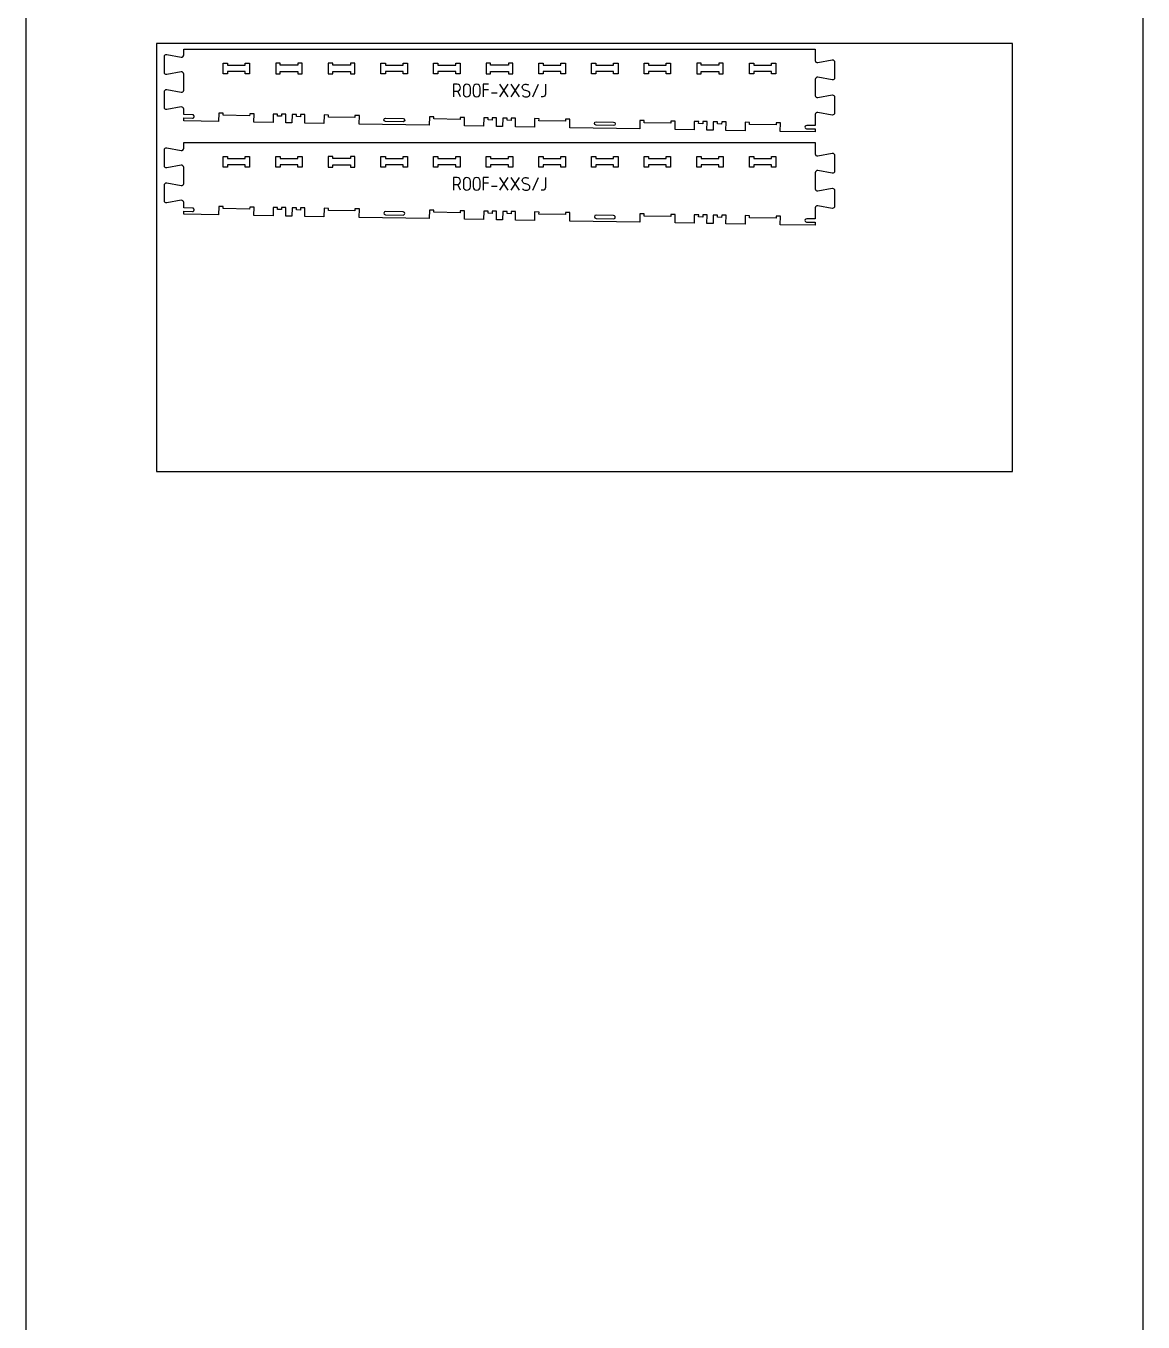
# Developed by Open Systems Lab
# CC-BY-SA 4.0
# Model space of a CAD drawing. Extents: x 0 to 12757, y 0 to 30003.
# Drawn here: x 0 to 3183, y 6932 to 10626 of the extents above; entities that cross this region are included whole.
import ezdxf

# ---------------------------------------------------------------- set-up
doc = ezdxf.new("R2010")
doc.units = 0
for name, color, linetype in [('0_SHEET_SPRUCEPLY_2440X122', 1, 'CONTINUOUS'), ('1_ANYTOOL_1MMDEEP_LABELS_S', 2, 'CONTINUOUS'), ('3_ANYTOOL_CUTTHROUGH_INSID', 4, 'CONTINUOUS'), ('4_ANYTOOL_CUTTHROUGH_OUTSI', 5, 'CONTINUOUS'), ('DONOTCUT', 7, 'CONTINUOUS')]:
    doc.layers.add(name, color=color, linetype=linetype)

msp = doc.modelspace()

# ---------------------------------------------------------------- linework, layer by layer
at = {"layer": '0_SHEET_SPRUCEPLY_2440X122'}
msp.add_lwpolyline([(371.7, 10575.6), (371.7, 9355.6), (2811.7, 9355.6), (2811.7, 10575.6)], close=True, dxfattribs=at)
at = {"layer": '1_ANYTOOL_1MMDEEP_LABELS_S', "color": 2}
for points in [[(1218.5, 10439.4), (1228.5, 10439.4, 1), (1228.5, 10459.4), (1218.5, 10459.4), (1218.5, 10423.4)], [(1414.5, 10427.4, 0.136555), (1423.7, 10423.5, 0.071716), (1428.9, 10423.6, 0.133522), (1433.5, 10425.7, 0.344001), (1435.5, 10435.2, 0.153745), (1432.1, 10438.9, 0.071568), (1427.3, 10440.7, -0.00912), (1422.2, 10442, -0.090615), (1417.6, 10444.2, -0.340346), (1414.8, 10453.6, -0.284273), (1422.5, 10459.4, -0.092596), (1427.5, 10459, -0.017533), (1432.5, 10457.4)], [(1480.5, 10459.4), (1480.5, 10431.4, -0.414214), (1472.5, 10423.4), (1468.5, 10423.4)], [(1218.5, 10173.4), (1228.5, 10173.4, 1), (1228.5, 10193.4), (1218.5, 10193.4), (1218.5, 10157.4)], [(1414.5, 10161.4, 0.136555), (1423.7, 10157.5, 0.071716), (1428.9, 10157.6, 0.133522), (1433.5, 10159.7, 0.344001), (1435.5, 10169.2, 0.153745), (1432.1, 10172.9, 0.071568), (1427.3, 10174.7, -0.00912), (1422.2, 10176, -0.090615), (1417.6, 10178.2, -0.340346), (1414.8, 10187.6, -0.284273), (1422.5, 10193.4, -0.092596), (1427.5, 10193, -0.017533), (1432.5, 10191.4)], [(1480.5, 10193.4), (1480.5, 10165.4, -0.414214), (1472.5, 10157.4), (1468.5, 10157.4)]]:
    msp.add_lwpolyline(points, format="xyb", dxfattribs=at)
for points in [[(1246.5, 10433.4, 1), (1266.5, 10433.4), (1266.5, 10449.4, 1), (1246.5, 10449.4)], [(1274.5, 10433.4, 1), (1294.5, 10433.4), (1294.5, 10449.4, 1), (1274.5, 10449.4)], [(1246.5, 10167.4, 1), (1266.5, 10167.4), (1266.5, 10183.4, 1), (1246.5, 10183.4)], [(1274.5, 10167.4, 1), (1294.5, 10167.4), (1294.5, 10183.4, 1), (1274.5, 10183.4)]]:
    msp.add_lwpolyline(points, format="xyb", close=True, dxfattribs=at)
for points in [[(1318.5, 10459.4), (1302.5, 10459.4), (1302.5, 10423.4)], [(1350.5, 10423.4), (1374.5, 10459.4)], [(1374.5, 10423.4), (1350.5, 10459.4)], [(1382.5, 10423.4), (1406.5, 10459.4)], [(1406.5, 10423.4), (1382.5, 10459.4)], [(1444.5, 10423.4), (1460.5, 10459.4)], [(1238.5, 10423.4), (1230.4, 10439.6)], [(1318.5, 10443.4), (1302.5, 10443.4)], [(1326.5, 10435.4), (1342.5, 10435.4)], [(1238.5, 10157.4), (1230.4, 10173.6)], [(1318.5, 10193.4), (1302.5, 10193.4), (1302.5, 10157.4)], [(1318.5, 10177.4), (1302.5, 10177.4)], [(1326.5, 10169.4), (1342.5, 10169.4)], [(1350.5, 10157.4), (1374.5, 10193.4)], [(1374.5, 10157.4), (1350.5, 10193.4)], [(1382.5, 10157.4), (1406.5, 10193.4)], [(1406.5, 10157.4), (1382.5, 10193.4)], [(1444.5, 10157.4), (1460.5, 10193.4)]]:
    msp.add_lwpolyline(points, dxfattribs=at)
at = {"layer": '3_ANYTOOL_CUTTHROUGH_INSID', "color": 4}
for points in [[(599.5, 10495.4), (574.2, 10495.4), (574.2, 10489.4), (561.7, 10489.4), (561.7, 10519.9), (574.2, 10519.9), (574.2, 10513.9), (624.7, 10513.9), (624.7, 10519.9), (637.2, 10519.9), (637.2, 10489.4), (624.7, 10489.4), (624.7, 10495.4)], [(774.7, 10495.4), (774.7, 10489.4), (787.2, 10489.4), (787.2, 10519.9), (774.7, 10519.9), (774.7, 10513.9), (724.2, 10513.9), (724.2, 10519.9), (711.7, 10519.9), (711.7, 10489.4), (724.2, 10489.4), (724.2, 10495.4)], [(874.2, 10513.9), (874.2, 10519.9), (861.7, 10519.9), (861.7, 10489.4), (874.2, 10489.4), (874.2, 10495.4), (924.7, 10495.4), (924.7, 10489.4), (937.2, 10489.4), (937.2, 10519.9), (924.7, 10519.9), (924.7, 10513.9)], [(1074.7, 10495.4), (1024.2, 10495.4), (1024.2, 10489.4), (1011.7, 10489.4), (1011.7, 10519.9), (1024.2, 10519.9), (1024.2, 10513.9), (1074.7, 10513.9), (1074.7, 10519.9), (1087.2, 10519.9), (1087.2, 10489.4), (1074.7, 10489.4)], [(1199.5, 10495.4), (1174.2, 10495.4), (1174.2, 10489.4), (1161.7, 10489.4), (1161.7, 10519.9), (1174.2, 10519.9), (1174.2, 10513.9), (1224.7, 10513.9), (1224.7, 10519.9), (1237.2, 10519.9), (1237.2, 10489.4), (1224.7, 10489.4), (1224.7, 10495.4)], [(1374.7, 10495.4), (1374.7, 10489.4), (1387.2, 10489.4), (1387.2, 10519.9), (1374.7, 10519.9), (1374.7, 10513.9), (1324.2, 10513.9), (1324.2, 10519.9), (1311.7, 10519.9), (1311.7, 10489.4), (1324.2, 10489.4), (1324.2, 10495.4)], [(1474.2, 10519.7), (1474.2, 10513.9), (1524.7, 10513.9), (1524.7, 10519.9), (1537.2, 10519.9), (1537.2, 10489.4), (1524.7, 10489.4), (1524.7, 10495.4), (1474.2, 10495.4), (1474.2, 10489.4), (1461.7, 10489.4), (1461.7, 10519.9), (1474.2, 10519.9)], [(1674.7, 10495.4), (1624.2, 10495.4), (1624.2, 10489.4), (1611.7, 10489.4), (1611.7, 10519.9), (1624.2, 10519.9), (1624.2, 10513.9), (1674.7, 10513.9), (1674.7, 10519.9), (1687.2, 10519.9), (1687.2, 10489.4), (1674.7, 10489.4)], [(1799.5, 10495.4), (1774.2, 10495.4), (1774.2, 10489.4), (1761.7, 10489.4), (1761.7, 10519.9), (1774.2, 10519.9), (1774.2, 10513.9), (1824.7, 10513.9), (1824.7, 10519.9), (1837.2, 10519.9), (1837.2, 10489.4), (1824.7, 10489.4), (1824.7, 10495.4)], [(1974.7, 10495.4), (1974.7, 10489.4), (1987.2, 10489.4), (1987.2, 10519.9), (1974.7, 10519.9), (1974.7, 10513.9), (1924.2, 10513.9), (1924.2, 10519.9), (1911.7, 10519.9), (1911.7, 10489.4), (1924.2, 10489.4), (1924.2, 10495.4)], [(2074.2, 10495.4), (2074.2, 10489.4), (2061.7, 10489.4), (2061.7, 10519.9), (2074.2, 10519.9), (2074.2, 10513.9), (2124.7, 10513.9), (2124.7, 10519.9), (2137.2, 10519.9), (2137.2, 10489.4), (2124.7, 10489.4), (2124.7, 10495.4)], [(562, 10253.9), (574.2, 10253.9), (574.2, 10247.9), (624.7, 10247.9), (624.7, 10253.9), (637.2, 10253.9), (637.2, 10223.4), (624.7, 10223.4), (624.7, 10229.4), (574.2, 10229.4), (574.2, 10223.4), (561.7, 10223.4), (561.7, 10253.9)], [(774.7, 10229.4), (724.2, 10229.4), (724.2, 10223.4), (711.7, 10223.4), (711.7, 10253.9), (724.2, 10253.9), (724.2, 10247.9), (774.7, 10247.9), (774.7, 10253.9), (787.2, 10253.9), (787.2, 10223.4), (774.7, 10223.4)], [(874.2, 10223.7), (874.2, 10229.4), (924.7, 10229.4), (924.7, 10223.4), (937.2, 10223.4), (937.2, 10253.9), (924.7, 10253.9), (924.7, 10247.9), (874.2, 10247.9), (874.2, 10253.9), (861.7, 10253.9), (861.7, 10223.4), (874.2, 10223.4)], [(1074.7, 10229.4), (1024.2, 10229.4), (1024.2, 10223.4), (1011.7, 10223.4), (1011.7, 10253.9), (1024.2, 10253.9), (1024.2, 10247.9), (1074.7, 10247.9), (1074.7, 10253.9), (1087.2, 10253.9), (1087.2, 10223.4), (1074.7, 10223.4)], [(1162, 10253.9), (1174.2, 10253.9), (1174.2, 10247.9), (1224.7, 10247.9), (1224.7, 10253.9), (1237.2, 10253.9), (1237.2, 10223.4), (1224.7, 10223.4), (1224.7, 10229.4), (1174.2, 10229.4), (1174.2, 10223.4), (1161.7, 10223.4), (1161.7, 10253.9)], [(1374.7, 10229.4), (1324.2, 10229.4), (1324.2, 10223.4), (1311.7, 10223.4), (1311.7, 10253.9), (1324.2, 10253.9), (1324.2, 10247.9), (1374.7, 10247.9), (1374.7, 10253.9), (1387.2, 10253.9), (1387.2, 10223.4), (1374.7, 10223.4)], [(1474.2, 10229.4), (1474.2, 10223.4), (1461.7, 10223.4), (1461.7, 10253.9), (1474.2, 10253.9), (1474.2, 10247.9), (1524.7, 10247.9), (1524.7, 10253.9), (1537.2, 10253.9), (1537.2, 10223.4), (1524.7, 10223.4), (1524.7, 10229.4)], [(1674.7, 10229.4), (1624.2, 10229.4), (1624.2, 10223.4), (1611.7, 10223.4), (1611.7, 10253.9), (1624.2, 10253.9), (1624.2, 10247.9), (1674.7, 10247.9), (1674.7, 10253.9), (1687.2, 10253.9), (1687.2, 10223.4), (1674.7, 10223.4)], [(1762, 10253.9), (1774.2, 10253.9), (1774.2, 10247.9), (1824.7, 10247.9), (1824.7, 10253.9), (1837.2, 10253.9), (1837.2, 10223.4), (1824.7, 10223.4), (1824.7, 10229.4), (1774.2, 10229.4), (1774.2, 10223.4), (1761.7, 10223.4), (1761.7, 10253.9)], [(1974.7, 10229.4), (1924.2, 10229.4), (1924.2, 10223.4), (1911.7, 10223.4), (1911.7, 10253.9), (1924.2, 10253.9), (1924.2, 10247.9), (1974.7, 10247.9), (1974.7, 10253.9), (1987.2, 10253.9), (1987.2, 10223.4), (1974.7, 10223.4)], [(2074.2, 10229.4), (2074.2, 10223.4), (2061.7, 10223.4), (2061.7, 10253.9), (2074.2, 10253.9), (2074.2, 10247.9), (2124.7, 10247.9), (2124.7, 10253.9), (2137.2, 10253.9), (2137.2, 10223.4), (2124.7, 10223.4), (2124.7, 10229.4)]]:
    msp.add_lwpolyline(points, close=True, dxfattribs=at)
for points in [[(1024.8, 10362.8), (1074.8, 10361.9, -1), (1074.6, 10352.4), (1024.6, 10353.3, -1)], [(1624.8, 10352.3), (1674.8, 10351.4, -1), (1674.6, 10341.9), (1624.6, 10342.8, -1)], [(1024.8, 10096.8, 1), (1024.6, 10087.3), (1074.6, 10086.4, 1), (1074.8, 10095.9)], [(1624.8, 10086.3, 1), (1624.6, 10076.8), (1674.6, 10075.9, 1), (1674.8, 10085.4)]]:
    msp.add_lwpolyline(points, format="xyb", close=True, dxfattribs=at)
at = {"layer": '4_ANYTOOL_CUTTHROUGH_OUTSI', "color": 5}
for points in [[(401.4, 10444.2), (442.4, 10436.5), (442.4, 10436.5), (442.4, 10436.5), (442.4, 10436.5, 0.463455), (449.7, 10442.7), (449.7, 10488.5, 0.463455), (442.4, 10494.7), (442.4, 10494.7), (442.4, 10494.7), (442.4, 10494.7), (401.4, 10487, -0.220352), (396.7, 10488.3, -0.220464), (394.7, 10492.7), (394.7, 10538.5, -0.220464), (396.7, 10542.9, -0.220352), (401.4, 10544.2), (442.4, 10536.5), (442.4, 10536.5), (442.4, 10536.5), (442.4, 10536.5, 0.463455), (449.7, 10542.7), (449.7, 10559.4), (2249.2, 10559.4), (2249.2, 10527.3), (2249.2, 10527.3), (2249.2, 10527.2), (2249.2, 10527), (2249.2, 10526.8), (2249.2, 10526.7), (2249.3, 10526.5), (2249.3, 10526.3), (2249.3, 10526.2), (2249.4, 10526), (2249.4, 10525.8), (2249.4, 10525.7), (2249.5, 10525.5), (2249.5, 10525.3), (2249.6, 10525.2), (2249.7, 10525), (2249.7, 10524.9), (2249.8, 10524.7), (2249.9, 10524.5), (2249.9, 10524.4), (2250, 10524.2), (2250.1, 10524.1), (2250.2, 10523.9), (2250.3, 10523.8), (2250.4, 10523.7), (2250.5, 10523.5), (2250.6, 10523.4), (2250.7, 10523.3), (2250.8, 10523.1), (2250.9, 10523), (2251.1, 10522.9), (2251.2, 10522.8), (2251.3, 10522.7), (2251.4, 10522.6, 0.220464), (2256.5, 10521.2), (2256.5, 10521.2), (2256.5, 10521.2), (2297.5, 10528.8), (2297.5, 10528.8, -0.220352), (2302.2, 10527.5, -0.220464), (2304.2, 10523.2), (2304.2, 10477.3, -0.220464), (2302.2, 10472.9, -0.220352), (2297.5, 10471.7), (2256.5, 10479.3), (2256.5, 10479.3), (2256.5, 10479.3), (2256.5, 10479.3, 0.463455), (2249.2, 10473.2), (2249.2, 10427.3, 0.463455), (2256.5, 10421.2), (2256.5, 10421.2), (2256.5, 10421.2), (2256.5, 10421.2), (2297.5, 10428.8, -0.220352), (2302.2, 10427.5, -0.220464), (2304.2, 10423.2), (2304.2, 10377.3, -0.220464), (2302.2, 10372.9, -0.220352), (2297.5, 10371.7), (2256.5, 10379.3), (2256.5, 10379.3), (2256.5, 10379.3, 0.463455), (2249.2, 10373.2), (2249.2, 10341.4), (2224.8, 10341.8), (2224.8, 10341.8, 1), (2224.6, 10332.3), (2249.2, 10331.9), (2249.2, 10323.4), (2149.7, 10325.1), (2150.1, 10349.2), (2137.6, 10349.4), (2137.5, 10343.4), (2062, 10344.7), (2062.1, 10350.7), (2049.6, 10350.9), (2049.6, 10350.6), (2049.2, 10326.9), (1994.7, 10327.9), (1995.1, 10351.9), (1982.6, 10352.1), (1982.5, 10346.1), (1971, 10346.3), (1971.1, 10352.3), (1958.6, 10352.5), (1958.2, 10328.5), (1940.7, 10328.8), (1941.1, 10352.8), (1928.6, 10353), (1928.6, 10352.8), (1928.6, 10352.8), (1928.5, 10347), (1917, 10347.2), (1917.1, 10353), (1917.1, 10353.2), (1904.9, 10353.4), (1904.6, 10353.4), (1904.2, 10329.4), (1849.7, 10330.4), (1850.1, 10354.4), (1837.6, 10354.6), (1837.5, 10348.6), (1762, 10349.9), (1762.1, 10355.9), (1749.6, 10356.1), (1749.2, 10332.1), (1549.7, 10335.6), (1550.1, 10359.6), (1537.6, 10359.8), (1537.5, 10353.8), (1462, 10355.2), (1462.1, 10361.2), (1449.6, 10361.4), (1449.6, 10361.1), (1449.2, 10337.4), (1394.7, 10338.3), (1395.1, 10362.3), (1382.6, 10362.5), (1382.5, 10356.5), (1371, 10356.7), (1371.1, 10362.7), (1358.6, 10363), (1358.2, 10339), (1340.7, 10339.3), (1341.1, 10363.3), (1328.6, 10363.5), (1328.6, 10363.2), (1328.6, 10363.2), (1328.5, 10357.5), (1317, 10357.7), (1317.1, 10363.4), (1317.1, 10363.7), (1304.6, 10363.9), (1304.2, 10339.9), (1249.7, 10340.9), (1250.1, 10364.9), (1237.6, 10365.1), (1237.5, 10359.1), (1162, 10360.4), (1162.1, 10366.4), (1149.6, 10366.6), (1149.2, 10342.6), (949.7, 10346.1), (950.1, 10370.1), (937.6, 10370.3), (937.5, 10364.3), (862, 10365.6), (862.1, 10371.6), (849.6, 10371.8), (849.6, 10371.6), (849.2, 10347.8), (794.7, 10348.8), (795.1, 10372.8), (782.6, 10373), (782.5, 10367), (771, 10367.2), (771.1, 10373.2), (758.6, 10373.4), (758.2, 10349.4), (740.7, 10349.7), (741.1, 10373.7), (728.6, 10374), (728.6, 10373.7), (728.6, 10373.7), (728.5, 10368), (717, 10368.2), (717.1, 10373.9), (717.1, 10374.2), (704.6, 10374.4), (704.2, 10350.4), (649.7, 10351.3), (650.1, 10375.3), (637.6, 10375.5), (637.5, 10369.5), (562, 10370.9), (562.1, 10376.9), (549.6, 10377.1), (549.6, 10376.8), (549.6, 10376.8), (549.2, 10353.1), (449.7, 10354.8), (449.7, 10363.3), (474.6, 10362.9), (474.6, 10362.9), (474.7, 10362.9), (474.8, 10362.9), (474.9, 10362.9), (475, 10362.9), (475.1, 10362.9), (475.2, 10362.9), (475.4, 10362.9), (475.5, 10363), (475.6, 10363), (475.7, 10363), (475.8, 10363), (475.9, 10363), (476, 10363.1), (476.1, 10363.1), (476.2, 10363.2), (476.4, 10363.2), (476.5, 10363.2), (476.6, 10363.3), (476.7, 10363.3), (476.8, 10363.4), (476.9, 10363.4), (477, 10363.5), (477.1, 10363.6), (477.2, 10363.6), (477.3, 10363.7), (477.4, 10363.8), (477.5, 10363.8), (477.6, 10363.9), (477.7, 10364), (477.8, 10364.1), (477.9, 10364.1), (478, 10364.2), (478.1, 10364.3), (478.2, 10364.4), (478.2, 10364.5), (478.3, 10364.6), (478.4, 10364.7), (478.5, 10364.8), (478.5, 10364.9), (478.6, 10365), (478.7, 10365.1), (478.7, 10365.2), (478.8, 10365.3), (478.9, 10365.4), (478.9, 10365.5), (479, 10365.6), (479, 10365.7), (479.1, 10365.8), (479.1, 10365.9), (479.2, 10366), (479.2, 10366.1), (479.2, 10366.3), (479.3, 10366.4), (479.3, 10366.5), (479.3, 10366.6), (479.3, 10366.7), (479.4, 10366.8), (479.4, 10366.9), (479.4, 10367), (479.4, 10367.1), (479.4, 10367.2), (479.4, 10367.3), (479.4, 10367.5), (479.4, 10367.6), (479.4, 10367.7), (479.4, 10367.8), (479.4, 10367.9), (479.4, 10368), (479.4, 10368.1), (479.4, 10368.2), (479.4, 10368.3), (479.4, 10368.4), (479.3, 10368.5), (479.3, 10368.6), (479.3, 10368.8), (479.3, 10368.9), (479.2, 10369), (479.2, 10369.1), (479.2, 10369.2), (479.1, 10369.3), (479.1, 10369.4), (479, 10369.5), (479, 10369.6), (478.9, 10369.7), (478.9, 10369.9), (478.8, 10370), (478.8, 10370.1), (478.7, 10370.2), (478.6, 10370.3), (478.6, 10370.4), (478.5, 10370.5), (478.4, 10370.6), (478.3, 10370.7), (478.3, 10370.8), (478.2, 10370.8), (478.1, 10370.9), (478, 10371), (477.9, 10371.1), (477.8, 10371.2), (477.7, 10371.3), (477.6, 10371.4), (477.5, 10371.4), (477.4, 10371.5), (477.3, 10371.6), (477.2, 10371.6), (477.1, 10371.7), (477, 10371.8), (476.9, 10371.8), (476.8, 10371.9), (476.7, 10371.9), (476.6, 10372), (476.5, 10372), (476.4, 10372.1), (476.3, 10372.1), (476.2, 10372.1), (476.1, 10372.2), (476, 10372.2), (475.8, 10372.2), (475.7, 10372.3), (475.6, 10372.3), (475.5, 10372.3), (475.4, 10372.3), (475.3, 10372.3), (475.2, 10372.4), (475.1, 10372.4), (475, 10372.4), (474.9, 10372.4), (474.8, 10372.4), (449.7, 10372.8), (449.7, 10388.5), (449.7, 10388.5, 0.463455), (442.4, 10394.7), (442.4, 10394.7), (442.4, 10394.7), (442.4, 10394.7), (401.4, 10387, -0.220352), (396.7, 10388.3, -0.220464), (394.7, 10392.7), (394.7, 10438.5, -0.463325)], [(401.4, 10178.2), (442.4, 10170.5), (442.4, 10170.5), (442.4, 10170.5), (442.4, 10170.5, 0.463455), (449.7, 10176.7), (449.7, 10222.5, 0.463455), (442.4, 10228.7), (442.4, 10228.7), (442.4, 10228.7), (442.4, 10228.7), (401.4, 10221, -0.220352), (396.7, 10222.3, -0.220464), (394.7, 10226.7), (394.7, 10272.5, -0.220464), (396.7, 10276.9, -0.220352), (401.4, 10278.2), (442.4, 10270.5), (442.4, 10270.5), (442.4, 10270.5), (442.4, 10270.5, 0.463455), (449.7, 10276.7), (449.7, 10293.4), (2249.2, 10293.4), (2249.2, 10261.3), (2249.2, 10261.3), (2249.2, 10261.2), (2249.2, 10261), (2249.2, 10260.8), (2249.2, 10260.7), (2249.3, 10260.5), (2249.3, 10260.3), (2249.3, 10260.2), (2249.4, 10260), (2249.4, 10259.8), (2249.4, 10259.7), (2249.5, 10259.5), (2249.5, 10259.3), (2249.6, 10259.2), (2249.7, 10259), (2249.7, 10258.9), (2249.8, 10258.7), (2249.9, 10258.5), (2249.9, 10258.4), (2250, 10258.2), (2250.1, 10258.1), (2250.2, 10257.9), (2250.3, 10257.8), (2250.4, 10257.7), (2250.5, 10257.5), (2250.6, 10257.4), (2250.7, 10257.3), (2250.8, 10257.1), (2250.9, 10257), (2251.1, 10256.9), (2251.2, 10256.8), (2251.3, 10256.7), (2251.4, 10256.6, 0.220464), (2256.5, 10255.2), (2256.5, 10255.2), (2256.5, 10255.2), (2297.5, 10262.8), (2297.5, 10262.8, -0.220352), (2302.2, 10261.5, -0.220464), (2304.2, 10257.2), (2304.2, 10211.3, -0.220464), (2302.2, 10206.9, -0.220352), (2297.5, 10205.7), (2256.5, 10213.3), (2256.5, 10213.3), (2256.5, 10213.3), (2256.5, 10213.3, 0.463455), (2249.2, 10207.2), (2249.2, 10161.3, 0.463455), (2256.5, 10155.2), (2256.5, 10155.2), (2256.5, 10155.2), (2256.5, 10155.2), (2297.5, 10162.8, -0.220352), (2302.2, 10161.5, -0.220464), (2304.2, 10157.2), (2304.2, 10111.3, -0.220464), (2302.2, 10106.9, -0.220352), (2297.5, 10105.7), (2256.5, 10113.3), (2256.5, 10113.3), (2256.5, 10113.3, 0.463455), (2249.2, 10107.2), (2249.2, 10075.4), (2224.8, 10075.8), (2224.8, 10075.8, 1), (2224.6, 10066.3), (2249.2, 10065.9), (2249.2, 10057.4), (2149.7, 10059.1), (2150.1, 10083.2), (2137.6, 10083.4), (2137.5, 10077.4), (2062, 10078.7), (2062.1, 10084.7), (2049.6, 10084.9), (2049.6, 10084.6), (2049.2, 10060.9), (1994.7, 10061.9), (1995.1, 10085.9), (1994.9, 10085.9), (1982.6, 10086.1), (1982.5, 10080.1), (1971, 10080.3), (1971.1, 10086.3), (1958.6, 10086.5), (1958.2, 10062.5), (1940.7, 10062.8), (1941.1, 10086.8), (1928.6, 10087), (1928.6, 10086.8), (1928.6, 10086.8), (1928.5, 10081), (1917, 10081.2), (1917.1, 10087), (1917.1, 10087.2), (1904.6, 10087.4), (1904.2, 10063.4), (1849.7, 10064.4), (1850.1, 10088.4), (1837.6, 10088.6), (1837.5, 10082.6), (1762, 10083.9), (1762.1, 10089.9), (1749.6, 10090.1), (1749.2, 10066.1), (1549.7, 10069.6), (1550.1, 10093.6), (1537.6, 10093.8), (1537.5, 10087.8), (1462, 10089.2), (1462.1, 10095.2), (1449.6, 10095.4), (1449.6, 10095.1), (1449.2, 10071.4), (1394.7, 10072.3), (1395.1, 10096.3), (1394.9, 10096.3), (1382.6, 10096.5), (1382.5, 10090.5), (1371, 10090.7), (1371.1, 10096.7), (1358.6, 10097), (1358.2, 10073), (1340.7, 10073.3), (1341.1, 10097.3), (1328.6, 10097.5), (1328.6, 10097.2), (1328.6, 10097.2), (1328.5, 10091.5), (1317, 10091.7), (1317.1, 10097.4), (1317.1, 10097.7), (1304.9, 10097.9), (1304.6, 10097.9), (1304.2, 10073.9), (1249.7, 10074.9), (1250.1, 10098.9), (1237.6, 10099.1), (1237.5, 10093.1), (1162, 10094.4), (1162.1, 10100.4), (1149.6, 10100.6), (1149.2, 10076.6), (949.7, 10080.1), (950.1, 10104.1), (937.6, 10104.3), (937.5, 10098.3), (862, 10099.6), (862.1, 10105.6), (849.6, 10105.8), (849.6, 10105.6), (849.2, 10081.8), (794.7, 10082.8), (795.1, 10106.8), (782.6, 10107), (782.5, 10101), (771, 10101.2), (771.1, 10107.2), (758.6, 10107.4), (758.2, 10083.4), (740.7, 10083.7), (741.1, 10107.7), (728.6, 10108), (728.6, 10107.7), (728.6, 10107.7), (728.5, 10102), (717, 10102.2), (717.1, 10107.9), (717.1, 10108.2), (704.6, 10108.4), (704.2, 10084.4), (649.7, 10085.3), (650.1, 10109.3), (637.6, 10109.5), (637.5, 10103.5), (562, 10104.9), (562.1, 10110.9), (549.6, 10111.1), (549.6, 10110.8), (549.6, 10110.8), (549.2, 10087.1), (449.7, 10088.8), (449.7, 10097.3), (474.6, 10096.9), (474.6, 10096.9), (474.7, 10096.9), (474.8, 10096.9), (474.9, 10096.9), (475, 10096.9), (475.1, 10096.9), (475.2, 10096.9), (475.4, 10096.9), (475.5, 10097), (475.6, 10097), (475.7, 10097), (475.8, 10097), (475.9, 10097), (476, 10097.1), (476.1, 10097.1), (476.2, 10097.2), (476.4, 10097.2), (476.5, 10097.2), (476.6, 10097.3), (476.7, 10097.3), (476.8, 10097.4), (476.9, 10097.4), (477, 10097.5), (477.1, 10097.6), (477.2, 10097.6), (477.3, 10097.7), (477.4, 10097.8), (477.5, 10097.8), (477.6, 10097.9), (477.7, 10098), (477.8, 10098.1), (477.9, 10098.1), (478, 10098.2), (478.1, 10098.3), (478.2, 10098.4), (478.2, 10098.5), (478.3, 10098.6), (478.4, 10098.7), (478.5, 10098.8), (478.5, 10098.9), (478.6, 10099), (478.7, 10099.1), (478.7, 10099.2), (478.8, 10099.3), (478.9, 10099.4), (478.9, 10099.5), (479, 10099.6), (479, 10099.7), (479.1, 10099.8), (479.1, 10099.9), (479.2, 10100), (479.2, 10100.1), (479.2, 10100.3), (479.3, 10100.4), (479.3, 10100.5), (479.3, 10100.6), (479.3, 10100.7), (479.4, 10100.8), (479.4, 10100.9), (479.4, 10101), (479.4, 10101.1), (479.4, 10101.2), (479.4, 10101.3), (479.4, 10101.5), (479.4, 10101.6), (479.4, 10101.7), (479.4, 10101.8), (479.4, 10101.9), (479.4, 10102), (479.4, 10102.1), (479.4, 10102.2), (479.4, 10102.3), (479.4, 10102.4), (479.3, 10102.5), (479.3, 10102.6), (479.3, 10102.8), (479.3, 10102.9), (479.2, 10103), (479.2, 10103.1), (479.2, 10103.2), (479.1, 10103.3), (479.1, 10103.4), (479, 10103.5), (479, 10103.6), (478.9, 10103.7), (478.9, 10103.9), (478.8, 10104), (478.8, 10104.1), (478.7, 10104.2), (478.6, 10104.3), (478.6, 10104.4), (478.5, 10104.5), (478.4, 10104.6), (478.3, 10104.7), (478.3, 10104.8), (478.2, 10104.8), (478.1, 10104.9), (478, 10105), (477.9, 10105.1), (477.8, 10105.2), (477.7, 10105.3), (477.6, 10105.4), (477.5, 10105.4), (477.4, 10105.5), (477.3, 10105.6), (477.2, 10105.6), (477.1, 10105.7), (477, 10105.8), (476.9, 10105.8), (476.8, 10105.9), (476.7, 10105.9), (476.6, 10106), (476.5, 10106), (476.4, 10106.1), (476.3, 10106.1), (476.2, 10106.1), (476.1, 10106.2), (476, 10106.2), (475.8, 10106.2), (475.7, 10106.3), (475.6, 10106.3), (475.5, 10106.3), (475.4, 10106.3), (475.3, 10106.3), (475.2, 10106.4), (475.1, 10106.4), (475, 10106.4), (474.9, 10106.4), (474.8, 10106.4), (449.7, 10106.8), (449.7, 10122.5), (449.7, 10122.5, 0.463455), (442.4, 10128.7), (442.4, 10128.7), (442.4, 10128.7), (442.4, 10128.7), (401.4, 10121, -0.220352), (396.7, 10122.3, -0.220464), (394.7, 10126.7), (394.7, 10172.5, -0.463325)]]:
    msp.add_lwpolyline(points, format="xyb", close=True, dxfattribs=at)
at = {"layer": 'DONOTCUT'}
msp.add_lwpolyline([(0, 0), (3183.4, 0), (3183.4, 13863.5), (0, 13863.5)], close=True, dxfattribs=at)

doc.saveas('drawing.dxf')
